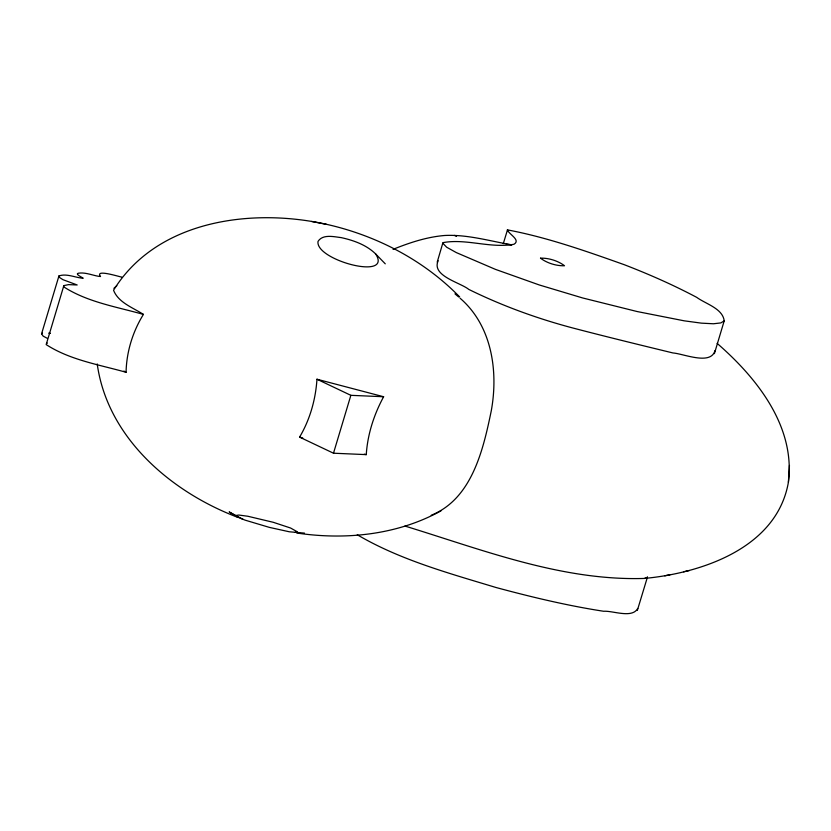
<?xml version="1.0" encoding="UTF-8"?>
<svg xmlns="http://www.w3.org/2000/svg" width="831" height="831" viewBox="0 0 831 831"><rect width="100%" height="100%" fill="white"/><g stroke="black" fill="none" stroke-linecap="round" stroke-linejoin="round"><path stroke-width="1.25" d="M714.982 350.589C710.869 365.692 683.518 353.694 672.944 352.957C639.61 344.865 606.287 336.742 573.099 328.068C537.2 318.585 502.132 305.808 468.798 289.417C460.364 282.509 431.258 275.965 438.155 260.768M637.751 608.458C632.079 618.711 613.029 610.577 603.638 611.263C567.23 605.643 531.352 597.022 495.806 587.444C448.688 573.161 399.929 559.886 357.268 534.759M121.835 277.087C120.225 277.097 94.225 268.61 100.561 276.536C94.63 276.11 87.078 272.589 80.295 273.015C72.089 273.212 83.734 277.949 83.183 278.302C75.289 277.637 66.532 273.212 58.939 275.944L59.687 277.585L62.979 279.694L77.19 284.971L68.547 284.628L63.852 285.615L46.183 344.595C69.939 360.02 99.138 364.653 126.073 372.278C126.509 351.877 132.69 331.735 143.42 314.409C132.981 307.626 118.376 302.661 113.546 290.248C157.443 219.187 254.411 207.189 329.98 225.118C378.635 236.669 424.662 261.007 459.678 296.958M404.936 526.054C482.718 549.852 561.787 581.046 644.451 578.438C702.164 572.985 776.902 547.837 788.39 482.302C795.589 426.459 756.792 377.814 717.122 343.359M789.45 465.453L788.39 482.302M58.939 275.944L41.581 333.802L43.129 336.119L47.284 338.321M366.263 454.63C367.562 434.333 373.981 414.565 383.621 396.74L316.964 379.227C315.645 399.503 309.963 419.603 299.586 437.116L333.491 453.207L366.263 454.63L364.279 454.162M437.22 262.077L442.933 242.652C466.004 238.279 490.467 248.646 513.994 244.252C521.006 240.014 509.133 234.539 507.357 229.875C546.86 237.271 586.26 251.18 624.413 264.757C649.084 274.282 673.339 284.971 696.721 297.363C705.748 303.98 722.741 308.478 724.206 320.88L714.39 353.663M333.491 453.207L350.859 395.327L383.621 396.74M637.356 610.359L647.484 576.953M503.295 243.649L507.554 229.647M41.581 333.802L42.443 333.127M63.852 285.615L63.54 286.726C87.297 302.152 116.485 306.784 143.42 314.409M113.93 288.284L116.828 285.719M724.206 320.88L720.809 322.927L713.434 323.768L701.406 323.145L684.162 320.818L637.159 311.542L582.656 297.965L539.277 284.96L495.411 269.358L456.333 252.593L446.673 247.223L442.767 243.161M647.287 577.316L644.451 578.438M431.216 515.272C472.05 498.839 483.278 449.519 491.266 410.846C498.465 371.353 492.014 325.773 460.114 298.256M441.074 510.805C397.436 534.967 345.53 540.285 296.729 533.014M46.484 343.483L47.274 343.099M393.032 249.352C409.61 242.662 426.885 236.939 444.803 235.474C467.417 234.363 489.719 241.042 511.813 244.854M664.79 575.821L670.212 574.657M683.549 571.77L689.429 570.523M295.078 532.442L297.488 531.902L290.601 528.028L273.243 522.294L247.804 516.248L238.809 515.043L235.796 515.5L237.822 517.194L244.958 520.102L269.327 527.373L289.333 531.788L304.489 533.118M506.422 244.283L511.626 244.823M48.686 333.117L50.442 333.345M454.547 235.391L456.499 236.44M326.593 224.38L311.573 221.441M299.586 437.116L302.775 438.03M237.157 517.111C170.708 491.713 107.438 437.667 97.217 363.957M316.964 379.227L350.859 395.327M243.192 519.448L229.148 511.917L237.822 517.194M123.902 371.073L126.073 372.278M454.962 293.842L458.681 296.968M375.654 253.943C393.084 281.003 314.897 260.051 318.034 241.374C322.781 233.927 333.823 236.742 341.219 237.624C353.653 240.346 366.398 244.896 375.654 253.943L385.272 263.832M540.514 258.171C546.819 263.074 556.49 266.065 564.509 265.754C558.203 260.851 548.533 257.859 540.514 258.171"/></g></svg>
